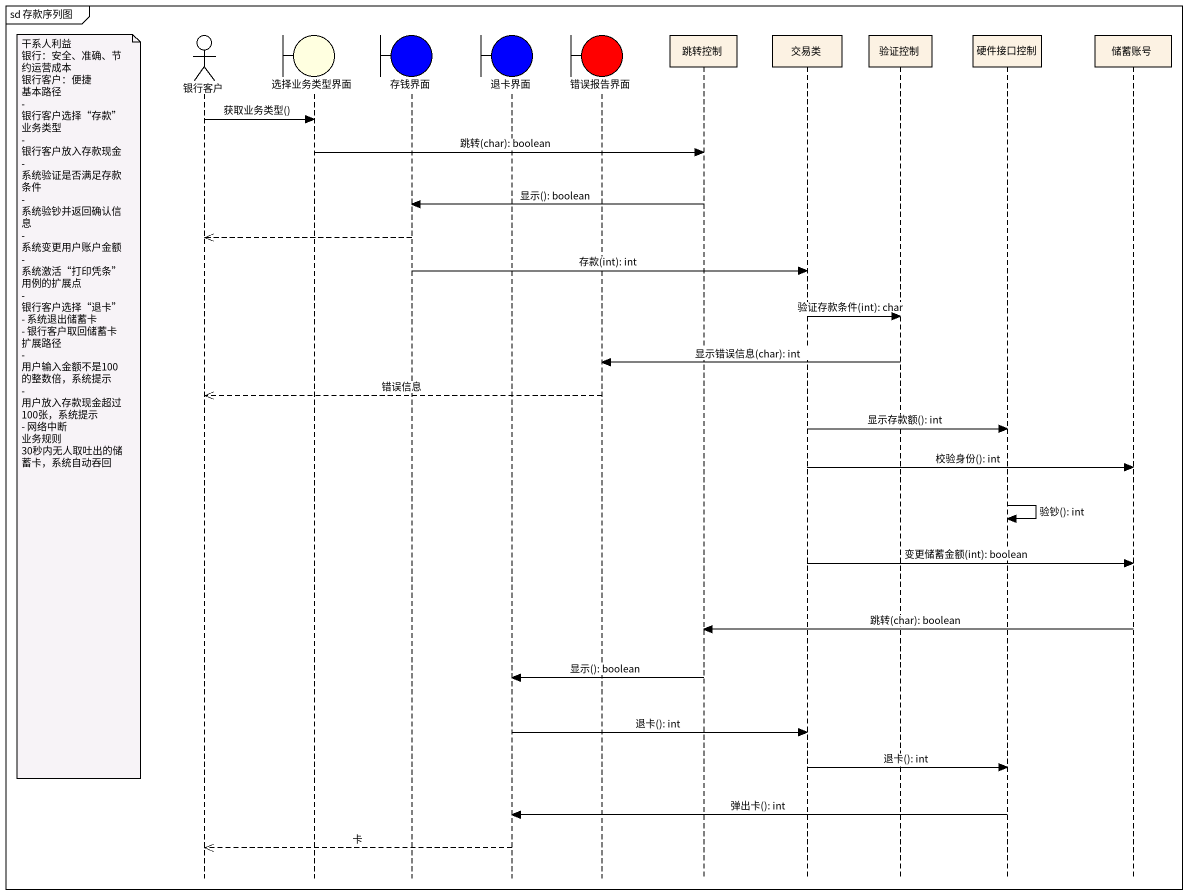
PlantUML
@startuml
mainframe sd 存款序列图
hide footbox
actor 银行客户
boundary 选择业务类型界面 #FFFFE0
boundary 存钱界面 #0000FF
boundary 退卡界面 #0000FF
boundary 错误报告界面 #FF0000
participant 跳转控制
participant 交易类
participant 验证控制
participant 硬件接口控制
participant 储蓄账号

银行客户 -> 选择业务类型界面 : 获取业务类型()
选择业务类型界面 -> 跳转控制 : 跳转(char): boolean
跳转控制 -> 存钱界面 : 显示(): boolean
存钱界面 -->> 银行客户
存钱界面 -> 交易类 : 存款(int): int
交易类 -> 验证控制 : 验证存款条件(int): char
验证控制 -> 错误报告界面 : 显示错误信息(char): int
错误报告界面 -->> 银行客户 : 错误信息
note left of 银行客户
  干系人利益
  银行：安全、准确、节约运营成本
  银行客户：便捷
  基本路径
  - 银行客户选择“存款”业务类型
  - 银行客户放入存款现金
  - 系统验证是否满足存款条件
  - 系统验钞并返回确认信息
  - 系统变更用户账户金额
  - 系统激活“打印凭条”用例的扩展点
  - 银行客户选择“退卡”
  - 系统退出储蓄卡
  - 银行客户取回储蓄卡
  扩展路径
  - 用户输入金额不是100的整数倍，系统提示
  - 用户放入存款现金超过100张，系统提示
  - 网络中断
  业务规则
  30秒内无人取吐出的储蓄卡，系统自动吞回
end note
交易类 -> 硬件接口控制 : 显示存款额(): int
交易类 -> 储蓄账号 : 校验身份(): int
硬件接口控制 -> 硬件接口控制 : 验钞(): int
交易类 -> 储蓄账号 : 变更储蓄金额(int): boolean
储蓄账号 -> 跳转控制 : 跳转(char): boolean
跳转控制 -> 退卡界面 : 显示(): boolean
退卡界面 -> 交易类 : 退卡(): int
交易类 -> 硬件接口控制 : 退卡(): int
硬件接口控制 -> 退卡界面 : 弹出卡(): int
退卡界面 -->> 银行客户 : 卡
@enduml
